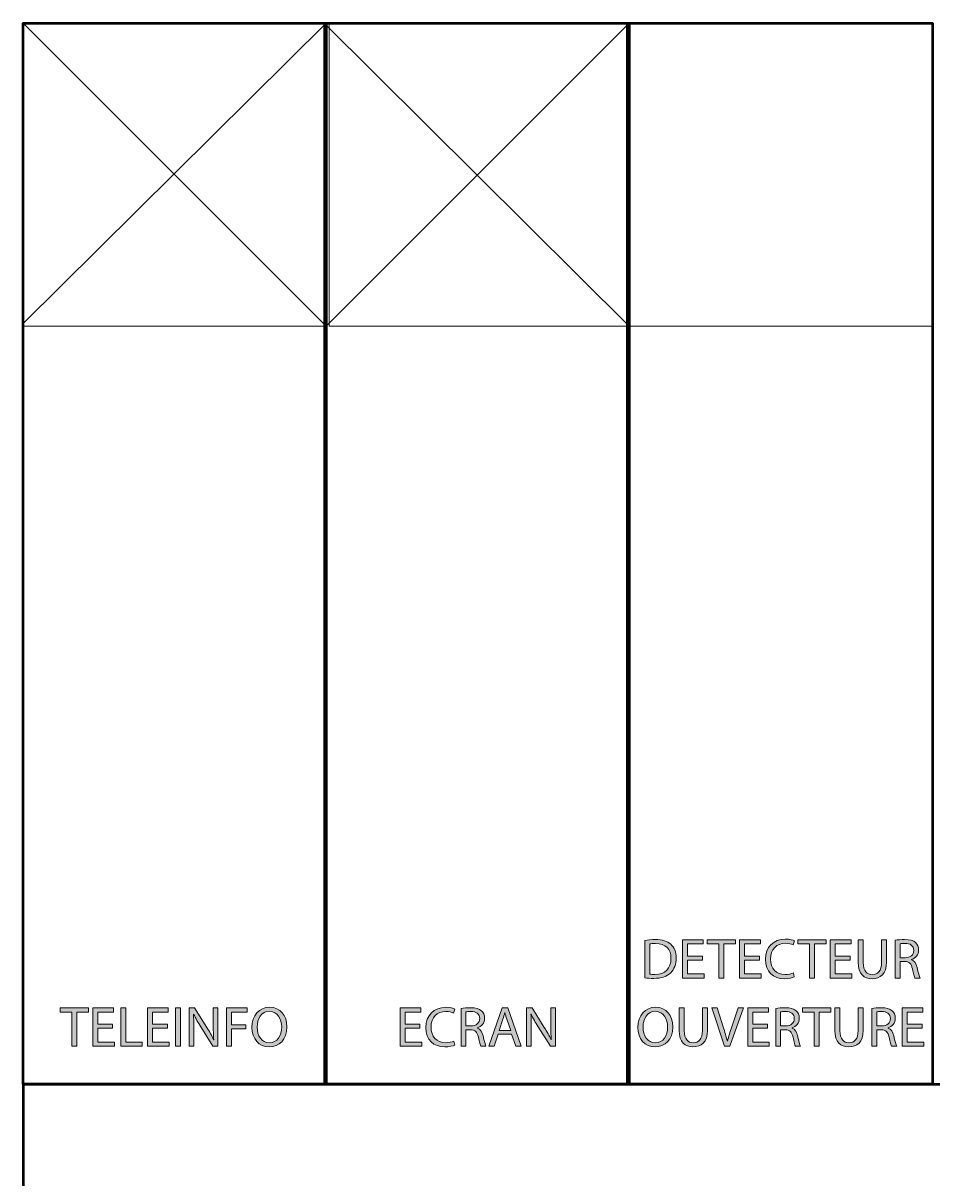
# Model space of a CAD drawing. Header units: inches. Extents: x 0 to 360, y -268 to 0.
# Drawn here: x 115 to 163, y -201 to -140 of the extents above; entities that cross this region are included whole.
import ezdxf

# ---------------------------------------------------------------- set-up
doc = ezdxf.new("R2010")
doc.units = ezdxf.units.IN
doc.header["$MEASUREMENT"] = 0
doc.linetypes.add('AI-Linetype-6', pattern=[8.427156, 4.213578, -4.213578])
doc.linetypes.add('AI-Linetype-7', pattern=[8.519513, 4.259756, -4.259756])
doc.layers.add('Layer 1', color=7, linetype='Continuous')

# ---------------------------------------------------------------- blocks, each defined once
blk = doc.blocks.new('block 19')
at = {"layer": 'Layer 1', "color": 250, "lineweight": 9}
blk.add_lwpolyline([(115, -142.118), (115, -140), (117.117, -140)], dxfattribs=at)
at = {"layer": 'Layer 1', "color": 250, "linetype": 'AI-Linetype-7', "lineweight": 9}
blk.add_lwpolyline([(121.377, -140), (340.754, -140)], dxfattribs=at)
at = {"layer": 'Layer 1', "color": 250, "linetype": 'AI-Linetype-6', "lineweight": 9}
blk.add_lwpolyline([(115, -251.67), (115, -144.225)], dxfattribs=at)
blk = doc.blocks.new('block 18')
at = {"layer": 'Layer 1'}
blk.add_blockref('block 19', (0, 0), dxfattribs=at)
blk = doc.blocks.new('block 21')
at = {"layer": 'Layer 1'}
h = blk.add_hatch(color=250, dxfattribs=at)
h.dxf.hatch_style = 2
edge = h.paths.add_edge_path()
edge.add_spline(control_points=[(147.814, -188.411), (147.973, -188.384), (148.162, -188.366), (148.369, -188.366), (148.744, -188.366), (149.01, -188.456), (149.187, -188.618), (149.37, -188.783), (149.475, -189.016), (149.475, -189.344), (149.475, -189.673), (149.37, -189.943), (149.184, -190.129), (148.992, -190.318), (148.681, -190.42), (148.288, -190.42), (148.099, -190.42), (147.946, -190.411), (147.814, -190.396), (147.814, -190.396), (147.814, -188.411), (147.814, -188.411)], knot_values=[0, 0, 0, 0, 1, 1, 1, 2, 2, 2, 3, 3, 3, 4, 4, 4, 5, 5, 5, 6, 6, 6, 7, 7, 7, 7], degree=3, periodic=1)
edge = h.paths.add_edge_path()
edge.add_spline(control_points=[(148.075, -190.198), (148.141, -190.207), (148.237, -190.21), (148.339, -190.21), (148.899, -190.21), (149.199, -189.898), (149.199, -189.353), (149.202, -188.876), (148.932, -188.573), (148.381, -188.573), (148.246, -188.573), (148.144, -188.585), (148.075, -188.6), (148.075, -188.6), (148.075, -190.198), (148.075, -190.198)], knot_values=[0, 0, 0, 0, 1, 1, 1, 2, 2, 2, 3, 3, 3, 4, 4, 4, 5, 5, 5, 5], degree=3, periodic=1)
h = blk.add_hatch(color=250, dxfattribs=at)
h.dxf.hatch_style = 2
h.paths.add_polyline_path([(150.854, -189.455), (150.072, -189.455), (150.072, -190.183), (150.947, -190.183), (150.947, -190.402), (149.808, -190.402), (149.808, -188.381), (150.902, -188.381), (150.902, -188.6), (150.072, -188.6), (150.072, -189.238), (150.854, -189.238)])
h = blk.add_hatch(color=250, dxfattribs=at)
h.dxf.hatch_style = 2
h.paths.add_polyline_path([(151.718, -188.603), (151.103, -188.603), (151.103, -188.381), (152.599, -188.381), (152.599, -188.603), (151.982, -188.603), (151.982, -190.402), (151.718, -190.402)])
h = blk.add_hatch(color=250, dxfattribs=at)
h.dxf.hatch_style = 2
h.paths.add_polyline_path([(153.868, -189.455), (153.085, -189.455), (153.085, -190.183), (153.961, -190.183), (153.961, -190.402), (152.822, -190.402), (152.822, -188.381), (153.916, -188.381), (153.916, -188.6), (153.085, -188.6), (153.085, -189.238), (153.868, -189.238)])
h = blk.add_hatch(color=250, dxfattribs=at)
h.dxf.hatch_style = 2
edge = h.paths.add_edge_path()
edge.add_spline(control_points=[(155.709, -190.339), (155.616, -190.387), (155.421, -190.435), (155.175, -190.435), (154.606, -190.435), (154.18, -190.075), (154.18, -189.409), (154.18, -188.774), (154.609, -188.348), (155.235, -188.348), (155.484, -188.348), (155.646, -188.402), (155.715, -188.438), (155.715, -188.438), (155.649, -188.651), (155.649, -188.651), (155.553, -188.603), (155.412, -188.567), (155.244, -188.567), (154.771, -188.567), (154.456, -188.87), (154.456, -189.4), (154.456, -189.898), (154.741, -190.213), (155.229, -190.213), (155.391, -190.213), (155.553, -190.18), (155.658, -190.129), (155.658, -190.129), (155.709, -190.339), (155.709, -190.339)], knot_values=[0, 0, 0, 0, 1, 1, 1, 2, 2, 2, 3, 3, 3, 4, 4, 4, 5, 5, 5, 6, 6, 6, 7, 7, 7, 8, 8, 8, 9, 9, 9, 10, 10, 10, 10], degree=3, periodic=1)
h = blk.add_hatch(color=250, dxfattribs=at)
h.dxf.hatch_style = 2
h.paths.add_polyline_path([(156.507, -188.603), (155.892, -188.603), (155.892, -188.381), (157.388, -188.381), (157.388, -188.603), (156.771, -188.603), (156.771, -190.402), (156.507, -190.402)])
h = blk.add_hatch(color=250, dxfattribs=at)
h.dxf.hatch_style = 2
h.paths.add_polyline_path([(158.657, -189.455), (157.874, -189.455), (157.874, -190.183), (158.75, -190.183), (158.75, -190.402), (157.61, -190.402), (157.61, -188.381), (158.705, -188.381), (158.705, -188.6), (157.874, -188.6), (157.874, -189.238), (158.657, -189.238)])
h = blk.add_hatch(color=250, dxfattribs=at)
h.dxf.hatch_style = 2
edge = h.paths.add_edge_path()
edge.add_spline(control_points=[(159.349, -188.381), (159.349, -188.381), (159.349, -189.58), (159.349, -189.58), (159.349, -190.03), (159.551, -190.222), (159.82, -190.222), (160.117, -190.222), (160.312, -190.024), (160.312, -189.58), (160.312, -189.58), (160.312, -188.381), (160.312, -188.381), (160.312, -188.381), (160.576, -188.381), (160.576, -188.381), (160.576, -188.381), (160.576, -189.562), (160.576, -189.562), (160.576, -190.183), (160.249, -190.435), (159.811, -190.435), (159.398, -190.435), (159.086, -190.201), (159.086, -189.571), (159.086, -189.571), (159.086, -188.381), (159.086, -188.381), (159.086, -188.381), (159.349, -188.381), (159.349, -188.381)], knot_values=[0, 0, 0, 0, 1, 1, 1, 2, 2, 2, 3, 3, 3, 4, 4, 4, 5, 5, 5, 6, 6, 6, 7, 7, 7, 8, 8, 8, 9, 9, 9, 10, 10, 10, 10], degree=3, periodic=1)
h = blk.add_hatch(color=250, dxfattribs=at)
h.dxf.hatch_style = 2
edge = h.paths.add_edge_path()
edge.add_spline(control_points=[(161.029, -188.408), (161.161, -188.384), (161.353, -188.366), (161.53, -188.366), (161.809, -188.366), (161.991, -188.42), (162.114, -188.531), (162.213, -188.621), (162.273, -188.759), (162.273, -188.918), (162.273, -189.182), (162.106, -189.358), (161.895, -189.43), (161.895, -189.43), (161.895, -189.439), (161.895, -189.439), (162.048, -189.493), (162.141, -189.637), (162.189, -189.847), (162.255, -190.129), (162.303, -190.324), (162.345, -190.402), (162.345, -190.402), (162.075, -190.402), (162.075, -190.402), (162.042, -190.342), (161.997, -190.171), (161.944, -189.919), (161.884, -189.64), (161.773, -189.535), (161.536, -189.526), (161.536, -189.526), (161.29, -189.526), (161.29, -189.526), (161.29, -189.526), (161.29, -190.402), (161.29, -190.402), (161.29, -190.402), (161.029, -190.402), (161.029, -190.402), (161.029, -190.402), (161.029, -188.408), (161.029, -188.408)], knot_values=[0, 0, 0, 0, 1, 1, 1, 2, 2, 2, 3, 3, 3, 4, 4, 4, 5, 5, 5, 6, 6, 6, 7, 7, 7, 8, 8, 8, 9, 9, 9, 10, 10, 10, 11, 11, 11, 12, 12, 12, 13, 13, 13, 14, 14, 14, 14], degree=3, periodic=1)
edge = h.paths.add_edge_path()
edge.add_spline(control_points=[(161.29, -189.328), (161.29, -189.328), (161.556, -189.328), (161.556, -189.328), (161.835, -189.328), (162.013, -189.176), (162.013, -188.945), (162.013, -188.684), (161.824, -188.57), (161.547, -188.57), (161.422, -188.57), (161.335, -188.579), (161.29, -188.591), (161.29, -188.591), (161.29, -189.328), (161.29, -189.328)], knot_values=[0, 0, 0, 0, 1, 1, 1, 2, 2, 2, 3, 3, 3, 4, 4, 4, 5, 5, 5, 5], degree=3, periodic=1)
h = blk.add_hatch(color=250, dxfattribs=at)
h.dxf.hatch_style = 2
edge = h.paths.add_edge_path()
edge.add_spline(control_points=[(149.298, -192.969), (149.298, -193.661), (148.875, -194.033), (148.36, -194.033), (147.823, -194.033), (147.451, -193.616), (147.451, -193.005), (147.451, -192.363), (147.847, -191.943), (148.386, -191.943), (148.941, -191.943), (149.298, -192.366), (149.298, -192.969)], knot_values=[0, 0, 0, 0, 1, 1, 1, 2, 2, 2, 3, 3, 3, 4, 4, 4, 4], degree=3, periodic=1)
edge = h.paths.add_edge_path()
edge.add_spline(control_points=[(147.727, -192.999), (147.727, -193.434), (147.961, -193.82), (148.375, -193.82), (148.788, -193.82), (149.022, -193.44), (149.022, -192.981), (149.022, -192.576), (148.812, -192.156), (148.378, -192.156), (147.943, -192.156), (147.727, -192.558), (147.727, -192.999)], knot_values=[0, 0, 0, 0, 1, 1, 1, 2, 2, 2, 3, 3, 3, 4, 4, 4, 4], degree=3, periodic=1)
h = blk.add_hatch(color=250, dxfattribs=at)
h.dxf.hatch_style = 2
edge = h.paths.add_edge_path()
edge.add_spline(control_points=[(149.898, -191.979), (149.898, -191.979), (149.898, -193.179), (149.898, -193.179), (149.898, -193.629), (150.099, -193.82), (150.369, -193.82), (150.665, -193.82), (150.86, -193.622), (150.86, -193.179), (150.86, -193.179), (150.86, -191.979), (150.86, -191.979), (150.86, -191.979), (151.124, -191.979), (151.124, -191.979), (151.124, -191.979), (151.124, -193.161), (151.124, -193.161), (151.124, -193.781), (150.797, -194.033), (150.36, -194.033), (149.946, -194.033), (149.634, -193.8), (149.634, -193.17), (149.634, -193.17), (149.634, -191.979), (149.634, -191.979), (149.634, -191.979), (149.898, -191.979), (149.898, -191.979)], knot_values=[0, 0, 0, 0, 1, 1, 1, 2, 2, 2, 3, 3, 3, 4, 4, 4, 5, 5, 5, 6, 6, 6, 7, 7, 7, 8, 8, 8, 9, 9, 9, 10, 10, 10, 10], degree=3, periodic=1)
h = blk.add_hatch(color=250, dxfattribs=at)
h.dxf.hatch_style = 2
edge = h.paths.add_edge_path()
edge.add_spline(control_points=[(152.021, -194), (152.021, -194), (151.358, -191.979), (151.358, -191.979), (151.358, -191.979), (151.643, -191.979), (151.643, -191.979), (151.643, -191.979), (151.958, -192.975), (151.958, -192.975), (152.042, -193.248), (152.117, -193.494), (152.174, -193.73), (152.174, -193.73), (152.18, -193.73), (152.18, -193.73), (152.237, -193.496), (152.318, -193.241), (152.411, -192.978), (152.411, -192.978), (152.752, -191.979), (152.752, -191.979), (152.752, -191.979), (153.031, -191.979), (153.031, -191.979), (153.031, -191.979), (152.309, -194), (152.309, -194), (152.309, -194), (152.021, -194), (152.021, -194)], knot_values=[0, 0, 0, 0, 1, 1, 1, 2, 2, 2, 3, 3, 3, 4, 4, 4, 5, 5, 5, 6, 6, 6, 7, 7, 7, 8, 8, 8, 9, 9, 9, 10, 10, 10, 10], degree=3, periodic=1)
h = blk.add_hatch(color=250, dxfattribs=at)
h.dxf.hatch_style = 2
h.paths.add_polyline_path([(154.294, -193.053), (153.511, -193.053), (153.511, -193.781), (154.387, -193.781), (154.387, -194), (153.247, -194), (153.247, -191.979), (154.342, -191.979), (154.342, -192.198), (153.511, -192.198), (153.511, -192.837), (154.294, -192.837)])
h = blk.add_hatch(color=250, dxfattribs=at)
h.dxf.hatch_style = 2
edge = h.paths.add_edge_path()
edge.add_spline(control_points=[(154.726, -192.006), (154.858, -191.983), (155.05, -191.964), (155.226, -191.964), (155.505, -191.964), (155.688, -192.018), (155.811, -192.129), (155.91, -192.219), (155.97, -192.357), (155.97, -192.516), (155.97, -192.78), (155.802, -192.957), (155.592, -193.029), (155.592, -193.029), (155.592, -193.038), (155.592, -193.038), (155.745, -193.092), (155.838, -193.236), (155.886, -193.445), (155.952, -193.727), (156, -193.922), (156.042, -194), (156.042, -194), (155.772, -194), (155.772, -194), (155.739, -193.94), (155.694, -193.769), (155.64, -193.518), (155.581, -193.239), (155.47, -193.134), (155.233, -193.125), (155.233, -193.125), (154.987, -193.125), (154.987, -193.125), (154.987, -193.125), (154.987, -194), (154.987, -194), (154.987, -194), (154.726, -194), (154.726, -194), (154.726, -194), (154.726, -192.006), (154.726, -192.006)], knot_values=[0, 0, 0, 0, 1, 1, 1, 2, 2, 2, 3, 3, 3, 4, 4, 4, 5, 5, 5, 6, 6, 6, 7, 7, 7, 8, 8, 8, 9, 9, 9, 10, 10, 10, 11, 11, 11, 12, 12, 12, 13, 13, 13, 14, 14, 14, 14], degree=3, periodic=1)
edge = h.paths.add_edge_path()
edge.add_spline(control_points=[(154.987, -192.927), (154.987, -192.927), (155.253, -192.927), (155.253, -192.927), (155.532, -192.927), (155.709, -192.774), (155.709, -192.543), (155.709, -192.282), (155.521, -192.168), (155.244, -192.168), (155.119, -192.168), (155.031, -192.177), (154.987, -192.189), (154.987, -192.189), (154.987, -192.927), (154.987, -192.927)], knot_values=[0, 0, 0, 0, 1, 1, 1, 2, 2, 2, 3, 3, 3, 4, 4, 4, 5, 5, 5, 5], degree=3, periodic=1)
h = blk.add_hatch(color=250, dxfattribs=at)
h.dxf.hatch_style = 2
h.paths.add_polyline_path([(156.75, -192.201), (156.135, -192.201), (156.135, -191.979), (157.631, -191.979), (157.631, -192.201), (157.014, -192.201), (157.014, -194), (156.75, -194)])
h = blk.add_hatch(color=250, dxfattribs=at)
h.dxf.hatch_style = 2
edge = h.paths.add_edge_path()
edge.add_spline(control_points=[(158.117, -191.979), (158.117, -191.979), (158.117, -193.179), (158.117, -193.179), (158.117, -193.629), (158.318, -193.82), (158.588, -193.82), (158.884, -193.82), (159.079, -193.622), (159.079, -193.179), (159.079, -193.179), (159.079, -191.979), (159.079, -191.979), (159.079, -191.979), (159.343, -191.979), (159.343, -191.979), (159.343, -191.979), (159.343, -193.161), (159.343, -193.161), (159.343, -193.781), (159.017, -194.033), (158.579, -194.033), (158.165, -194.033), (157.853, -193.8), (157.853, -193.17), (157.853, -193.17), (157.853, -191.979), (157.853, -191.979), (157.853, -191.979), (158.117, -191.979), (158.117, -191.979)], knot_values=[0, 0, 0, 0, 1, 1, 1, 2, 2, 2, 3, 3, 3, 4, 4, 4, 5, 5, 5, 6, 6, 6, 7, 7, 7, 8, 8, 8, 9, 9, 9, 10, 10, 10, 10], degree=3, periodic=1)
h = blk.add_hatch(color=250, dxfattribs=at)
h.dxf.hatch_style = 2
edge = h.paths.add_edge_path()
edge.add_spline(control_points=[(159.796, -192.006), (159.928, -191.983), (160.12, -191.964), (160.297, -191.964), (160.576, -191.964), (160.758, -192.018), (160.882, -192.129), (160.98, -192.219), (161.04, -192.357), (161.04, -192.516), (161.04, -192.78), (160.873, -192.957), (160.663, -193.029), (160.663, -193.029), (160.663, -193.038), (160.663, -193.038), (160.816, -193.092), (160.909, -193.236), (160.957, -193.445), (161.022, -193.727), (161.071, -193.922), (161.113, -194), (161.113, -194), (160.843, -194), (160.843, -194), (160.809, -193.94), (160.765, -193.769), (160.711, -193.518), (160.651, -193.239), (160.54, -193.134), (160.303, -193.125), (160.303, -193.125), (160.057, -193.125), (160.057, -193.125), (160.057, -193.125), (160.057, -194), (160.057, -194), (160.057, -194), (159.796, -194), (159.796, -194), (159.796, -194), (159.796, -192.006), (159.796, -192.006)], knot_values=[0, 0, 0, 0, 1, 1, 1, 2, 2, 2, 3, 3, 3, 4, 4, 4, 5, 5, 5, 6, 6, 6, 7, 7, 7, 8, 8, 8, 9, 9, 9, 10, 10, 10, 11, 11, 11, 12, 12, 12, 13, 13, 13, 14, 14, 14, 14], degree=3, periodic=1)
edge = h.paths.add_edge_path()
edge.add_spline(control_points=[(160.057, -192.927), (160.057, -192.927), (160.324, -192.927), (160.324, -192.927), (160.603, -192.927), (160.78, -192.774), (160.78, -192.543), (160.78, -192.282), (160.591, -192.168), (160.315, -192.168), (160.189, -192.168), (160.102, -192.177), (160.057, -192.189), (160.057, -192.189), (160.057, -192.927), (160.057, -192.927)], knot_values=[0, 0, 0, 0, 1, 1, 1, 2, 2, 2, 3, 3, 3, 4, 4, 4, 5, 5, 5, 5], degree=3, periodic=1)
h = blk.add_hatch(color=250, dxfattribs=at)
h.dxf.hatch_style = 2
h.paths.add_polyline_path([(162.453, -193.053), (161.67, -193.053), (161.67, -193.781), (162.546, -193.781), (162.546, -194), (161.406, -194), (161.406, -191.979), (162.501, -191.979), (162.501, -192.198), (161.67, -192.198), (161.67, -192.837), (162.453, -192.837)])
at = {"layer": 'Layer 1', "lineweight": 0}
for points in [[(150.854, -189.455), (150.072, -189.455), (150.072, -190.183), (150.947, -190.183), (150.947, -190.402), (149.808, -190.402), (149.808, -188.381), (150.902, -188.381), (150.902, -188.6), (150.072, -188.6), (150.072, -189.238), (150.854, -189.238), (150.854, -189.455)], [(151.718, -188.603), (151.103, -188.603), (151.103, -188.381), (152.599, -188.381), (152.599, -188.603), (151.982, -188.603), (151.982, -190.402), (151.718, -190.402), (151.718, -188.603)], [(153.868, -189.455), (153.085, -189.455), (153.085, -190.183), (153.961, -190.183), (153.961, -190.402), (152.822, -190.402), (152.822, -188.381), (153.916, -188.381), (153.916, -188.6), (153.085, -188.6), (153.085, -189.238), (153.868, -189.238), (153.868, -189.455)], [(156.507, -188.603), (155.892, -188.603), (155.892, -188.381), (157.388, -188.381), (157.388, -188.603), (156.771, -188.603), (156.771, -190.402), (156.507, -190.402), (156.507, -188.603)], [(158.657, -189.455), (157.874, -189.455), (157.874, -190.183), (158.75, -190.183), (158.75, -190.402), (157.61, -190.402), (157.61, -188.381), (158.705, -188.381), (158.705, -188.6), (157.874, -188.6), (157.874, -189.238), (158.657, -189.238), (158.657, -189.455)], [(154.294, -193.053), (153.511, -193.053), (153.511, -193.781), (154.387, -193.781), (154.387, -194), (153.247, -194), (153.247, -191.979), (154.342, -191.979), (154.342, -192.198), (153.511, -192.198), (153.511, -192.837), (154.294, -192.837), (154.294, -193.053)], [(156.75, -192.201), (156.135, -192.201), (156.135, -191.979), (157.631, -191.979), (157.631, -192.201), (157.014, -192.201), (157.014, -194), (156.75, -194), (156.75, -192.201)], [(162.453, -193.053), (161.67, -193.053), (161.67, -193.781), (162.546, -193.781), (162.546, -194), (161.406, -194), (161.406, -191.979), (162.501, -191.979), (162.501, -192.198), (161.67, -192.198), (161.67, -192.837), (162.453, -192.837), (162.453, -193.053)]]:
    blk.add_lwpolyline(points, dxfattribs=at)
for points, knots in [([(147.814, -188.411), (147.973, -188.384), (148.162, -188.366), (148.369, -188.366), (148.744, -188.366), (149.01, -188.456), (149.187, -188.618), (149.37, -188.783), (149.475, -189.016), (149.475, -189.344), (149.475, -189.673), (149.37, -189.943), (149.184, -190.129), (148.992, -190.318), (148.681, -190.42), (148.288, -190.42), (148.099, -190.42), (147.946, -190.411), (147.814, -190.396), (147.814, -190.396), (147.814, -188.411), (147.814, -188.411)], [0, 0, 0, 0, 1, 1, 1, 2, 2, 2, 3, 3, 3, 4, 4, 4, 5, 5, 5, 6, 6, 6, 7, 7, 7, 7]), ([(155.709, -190.339), (155.616, -190.387), (155.421, -190.435), (155.175, -190.435), (154.606, -190.435), (154.18, -190.075), (154.18, -189.409), (154.18, -188.774), (154.609, -188.348), (155.235, -188.348), (155.484, -188.348), (155.646, -188.402), (155.715, -188.438), (155.715, -188.438), (155.649, -188.651), (155.649, -188.651), (155.553, -188.603), (155.412, -188.567), (155.244, -188.567), (154.771, -188.567), (154.456, -188.87), (154.456, -189.4), (154.456, -189.898), (154.741, -190.213), (155.229, -190.213), (155.391, -190.213), (155.553, -190.18), (155.658, -190.129), (155.658, -190.129), (155.709, -190.339), (155.709, -190.339)], [0, 0, 0, 0, 1, 1, 1, 2, 2, 2, 3, 3, 3, 4, 4, 4, 5, 5, 5, 6, 6, 6, 7, 7, 7, 8, 8, 8, 9, 9, 9, 10, 10, 10, 10]), ([(159.349, -188.381), (159.349, -188.381), (159.349, -189.58), (159.349, -189.58), (159.349, -190.03), (159.551, -190.222), (159.82, -190.222), (160.117, -190.222), (160.312, -190.024), (160.312, -189.58), (160.312, -189.58), (160.312, -188.381), (160.312, -188.381), (160.312, -188.381), (160.576, -188.381), (160.576, -188.381), (160.576, -188.381), (160.576, -189.562), (160.576, -189.562), (160.576, -190.183), (160.249, -190.435), (159.811, -190.435), (159.398, -190.435), (159.086, -190.201), (159.086, -189.571), (159.086, -189.571), (159.086, -188.381), (159.086, -188.381), (159.086, -188.381), (159.349, -188.381), (159.349, -188.381)], [0, 0, 0, 0, 1, 1, 1, 2, 2, 2, 3, 3, 3, 4, 4, 4, 5, 5, 5, 6, 6, 6, 7, 7, 7, 8, 8, 8, 9, 9, 9, 10, 10, 10, 10]), ([(161.029, -188.408), (161.161, -188.384), (161.353, -188.366), (161.53, -188.366), (161.809, -188.366), (161.991, -188.42), (162.114, -188.531), (162.213, -188.621), (162.273, -188.759), (162.273, -188.918), (162.273, -189.182), (162.106, -189.358), (161.895, -189.43), (161.895, -189.43), (161.895, -189.439), (161.895, -189.439), (162.048, -189.493), (162.141, -189.637), (162.189, -189.847), (162.255, -190.129), (162.303, -190.324), (162.345, -190.402), (162.345, -190.402), (162.075, -190.402), (162.075, -190.402), (162.042, -190.342), (161.997, -190.171), (161.944, -189.919), (161.884, -189.64), (161.773, -189.535), (161.536, -189.526), (161.536, -189.526), (161.29, -189.526), (161.29, -189.526), (161.29, -189.526), (161.29, -190.402), (161.29, -190.402), (161.29, -190.402), (161.029, -190.402), (161.029, -190.402), (161.029, -190.402), (161.029, -188.408), (161.029, -188.408)], [0, 0, 0, 0, 1, 1, 1, 2, 2, 2, 3, 3, 3, 4, 4, 4, 5, 5, 5, 6, 6, 6, 7, 7, 7, 8, 8, 8, 9, 9, 9, 10, 10, 10, 11, 11, 11, 12, 12, 12, 13, 13, 13, 14, 14, 14, 14]), ([(148.075, -190.198), (148.141, -190.207), (148.237, -190.21), (148.339, -190.21), (148.899, -190.21), (149.199, -189.898), (149.199, -189.353), (149.202, -188.876), (148.932, -188.573), (148.381, -188.573), (148.246, -188.573), (148.144, -188.585), (148.075, -188.6), (148.075, -188.6), (148.075, -190.198), (148.075, -190.198)], [0, 0, 0, 0, 1, 1, 1, 2, 2, 2, 3, 3, 3, 4, 4, 4, 5, 5, 5, 5]), ([(161.29, -189.328), (161.29, -189.328), (161.556, -189.328), (161.556, -189.328), (161.835, -189.328), (162.013, -189.176), (162.013, -188.945), (162.013, -188.684), (161.824, -188.57), (161.547, -188.57), (161.422, -188.57), (161.335, -188.579), (161.29, -188.591), (161.29, -188.591), (161.29, -189.328), (161.29, -189.328)], [0, 0, 0, 0, 1, 1, 1, 2, 2, 2, 3, 3, 3, 4, 4, 4, 5, 5, 5, 5]), ([(149.298, -192.969), (149.298, -193.661), (148.875, -194.033), (148.36, -194.033), (147.823, -194.033), (147.451, -193.616), (147.451, -193.005), (147.451, -192.363), (147.847, -191.943), (148.386, -191.943), (148.941, -191.943), (149.298, -192.366), (149.298, -192.969)], [0, 0, 0, 0, 1, 1, 1, 2, 2, 2, 3, 3, 3, 4, 4, 4, 4]), ([(149.898, -191.979), (149.898, -191.979), (149.898, -193.179), (149.898, -193.179), (149.898, -193.629), (150.099, -193.82), (150.369, -193.82), (150.665, -193.82), (150.86, -193.622), (150.86, -193.179), (150.86, -193.179), (150.86, -191.979), (150.86, -191.979), (150.86, -191.979), (151.124, -191.979), (151.124, -191.979), (151.124, -191.979), (151.124, -193.161), (151.124, -193.161), (151.124, -193.781), (150.797, -194.033), (150.36, -194.033), (149.946, -194.033), (149.634, -193.8), (149.634, -193.17), (149.634, -193.17), (149.634, -191.979), (149.634, -191.979), (149.634, -191.979), (149.898, -191.979), (149.898, -191.979)], [0, 0, 0, 0, 1, 1, 1, 2, 2, 2, 3, 3, 3, 4, 4, 4, 5, 5, 5, 6, 6, 6, 7, 7, 7, 8, 8, 8, 9, 9, 9, 10, 10, 10, 10]), ([(152.021, -194), (152.021, -194), (151.358, -191.979), (151.358, -191.979), (151.358, -191.979), (151.643, -191.979), (151.643, -191.979), (151.643, -191.979), (151.958, -192.975), (151.958, -192.975), (152.042, -193.248), (152.117, -193.494), (152.174, -193.73), (152.174, -193.73), (152.18, -193.73), (152.18, -193.73), (152.237, -193.496), (152.318, -193.241), (152.411, -192.978), (152.411, -192.978), (152.752, -191.979), (152.752, -191.979), (152.752, -191.979), (153.031, -191.979), (153.031, -191.979), (153.031, -191.979), (152.309, -194), (152.309, -194), (152.309, -194), (152.021, -194), (152.021, -194)], [0, 0, 0, 0, 1, 1, 1, 2, 2, 2, 3, 3, 3, 4, 4, 4, 5, 5, 5, 6, 6, 6, 7, 7, 7, 8, 8, 8, 9, 9, 9, 10, 10, 10, 10]), ([(154.726, -192.006), (154.858, -191.983), (155.05, -191.964), (155.226, -191.964), (155.505, -191.964), (155.688, -192.018), (155.811, -192.129), (155.91, -192.219), (155.97, -192.357), (155.97, -192.516), (155.97, -192.78), (155.802, -192.957), (155.592, -193.029), (155.592, -193.029), (155.592, -193.038), (155.592, -193.038), (155.745, -193.092), (155.838, -193.236), (155.886, -193.445), (155.952, -193.727), (156, -193.922), (156.042, -194), (156.042, -194), (155.772, -194), (155.772, -194), (155.739, -193.94), (155.694, -193.769), (155.64, -193.518), (155.581, -193.239), (155.47, -193.134), (155.233, -193.125), (155.233, -193.125), (154.987, -193.125), (154.987, -193.125), (154.987, -193.125), (154.987, -194), (154.987, -194), (154.987, -194), (154.726, -194), (154.726, -194), (154.726, -194), (154.726, -192.006), (154.726, -192.006)], [0, 0, 0, 0, 1, 1, 1, 2, 2, 2, 3, 3, 3, 4, 4, 4, 5, 5, 5, 6, 6, 6, 7, 7, 7, 8, 8, 8, 9, 9, 9, 10, 10, 10, 11, 11, 11, 12, 12, 12, 13, 13, 13, 14, 14, 14, 14]), ([(158.117, -191.979), (158.117, -191.979), (158.117, -193.179), (158.117, -193.179), (158.117, -193.629), (158.318, -193.82), (158.588, -193.82), (158.884, -193.82), (159.079, -193.622), (159.079, -193.179), (159.079, -193.179), (159.079, -191.979), (159.079, -191.979), (159.079, -191.979), (159.343, -191.979), (159.343, -191.979), (159.343, -191.979), (159.343, -193.161), (159.343, -193.161), (159.343, -193.781), (159.017, -194.033), (158.579, -194.033), (158.165, -194.033), (157.853, -193.8), (157.853, -193.17), (157.853, -193.17), (157.853, -191.979), (157.853, -191.979), (157.853, -191.979), (158.117, -191.979), (158.117, -191.979)], [0, 0, 0, 0, 1, 1, 1, 2, 2, 2, 3, 3, 3, 4, 4, 4, 5, 5, 5, 6, 6, 6, 7, 7, 7, 8, 8, 8, 9, 9, 9, 10, 10, 10, 10]), ([(159.796, -192.006), (159.928, -191.983), (160.12, -191.964), (160.297, -191.964), (160.576, -191.964), (160.758, -192.018), (160.882, -192.129), (160.98, -192.219), (161.04, -192.357), (161.04, -192.516), (161.04, -192.78), (160.873, -192.957), (160.663, -193.029), (160.663, -193.029), (160.663, -193.038), (160.663, -193.038), (160.816, -193.092), (160.909, -193.236), (160.957, -193.445), (161.022, -193.727), (161.071, -193.922), (161.113, -194), (161.113, -194), (160.843, -194), (160.843, -194), (160.809, -193.94), (160.765, -193.769), (160.711, -193.518), (160.651, -193.239), (160.54, -193.134), (160.303, -193.125), (160.303, -193.125), (160.057, -193.125), (160.057, -193.125), (160.057, -193.125), (160.057, -194), (160.057, -194), (160.057, -194), (159.796, -194), (159.796, -194), (159.796, -194), (159.796, -192.006), (159.796, -192.006)], [0, 0, 0, 0, 1, 1, 1, 2, 2, 2, 3, 3, 3, 4, 4, 4, 5, 5, 5, 6, 6, 6, 7, 7, 7, 8, 8, 8, 9, 9, 9, 10, 10, 10, 11, 11, 11, 12, 12, 12, 13, 13, 13, 14, 14, 14, 14]), ([(147.727, -192.999), (147.727, -193.434), (147.961, -193.82), (148.375, -193.82), (148.788, -193.82), (149.022, -193.44), (149.022, -192.981), (149.022, -192.576), (148.812, -192.156), (148.378, -192.156), (147.943, -192.156), (147.727, -192.558), (147.727, -192.999)], [0, 0, 0, 0, 1, 1, 1, 2, 2, 2, 3, 3, 3, 4, 4, 4, 4]), ([(154.987, -192.927), (154.987, -192.927), (155.253, -192.927), (155.253, -192.927), (155.532, -192.927), (155.709, -192.774), (155.709, -192.543), (155.709, -192.282), (155.521, -192.168), (155.244, -192.168), (155.119, -192.168), (155.031, -192.177), (154.987, -192.189), (154.987, -192.189), (154.987, -192.927), (154.987, -192.927)], [0, 0, 0, 0, 1, 1, 1, 2, 2, 2, 3, 3, 3, 4, 4, 4, 5, 5, 5, 5]), ([(160.057, -192.927), (160.057, -192.927), (160.324, -192.927), (160.324, -192.927), (160.603, -192.927), (160.78, -192.774), (160.78, -192.543), (160.78, -192.282), (160.591, -192.168), (160.315, -192.168), (160.189, -192.168), (160.102, -192.177), (160.057, -192.189), (160.057, -192.189), (160.057, -192.927), (160.057, -192.927)], [0, 0, 0, 0, 1, 1, 1, 2, 2, 2, 3, 3, 3, 4, 4, 4, 5, 5, 5, 5])]:
    blk.add_open_spline(points, degree=3, knots=knots, dxfattribs=at)
blk = doc.blocks.new('block 22')
at = {"layer": 'Layer 1'}
h = blk.add_hatch(color=250, dxfattribs=at)
h.dxf.hatch_style = 2
h.paths.add_polyline_path([(117.576, -192.201), (116.961, -192.201), (116.961, -191.979), (118.457, -191.979), (118.457, -192.201), (117.839, -192.201), (117.839, -194), (117.576, -194)])
h = blk.add_hatch(color=250, dxfattribs=at)
h.dxf.hatch_style = 2
h.paths.add_polyline_path([(119.726, -193.053), (118.943, -193.053), (118.943, -193.781), (119.819, -193.781), (119.819, -194), (118.679, -194), (118.679, -191.979), (119.774, -191.979), (119.774, -192.198), (118.943, -192.198), (118.943, -192.837), (119.726, -192.837)])
h = blk.add_hatch(color=250, dxfattribs=at)
h.dxf.hatch_style = 2
h.paths.add_polyline_path([(120.154, -191.979), (120.418, -191.979), (120.418, -193.781), (121.282, -193.781), (121.282, -194), (120.154, -194)])
h = blk.add_hatch(color=250, dxfattribs=at)
h.dxf.hatch_style = 2
h.paths.add_polyline_path([(122.616, -193.053), (121.834, -193.053), (121.834, -193.781), (122.709, -193.781), (122.709, -194), (121.57, -194), (121.57, -191.979), (122.664, -191.979), (122.664, -192.198), (121.834, -192.198), (121.834, -192.837), (122.616, -192.837)])
h = blk.add_hatch(color=250, dxfattribs=at)
h.dxf.hatch_style = 2
h.paths.add_polyline_path([(123.309, -191.979), (123.309, -194), (123.045, -194), (123.045, -191.979)])
h = blk.add_hatch(color=250, dxfattribs=at)
h.dxf.hatch_style = 2
edge = h.paths.add_edge_path()
edge.add_spline(control_points=[(123.765, -194), (123.765, -194), (123.765, -191.979), (123.765, -191.979), (123.765, -191.979), (124.053, -191.979), (124.053, -191.979), (124.053, -191.979), (124.697, -193.002), (124.697, -193.002), (124.844, -193.239), (124.964, -193.452), (125.057, -193.658), (125.057, -193.658), (125.066, -193.656), (125.066, -193.656), (125.042, -193.385), (125.036, -193.139), (125.036, -192.825), (125.036, -192.825), (125.036, -191.979), (125.036, -191.979), (125.036, -191.979), (125.282, -191.979), (125.282, -191.979), (125.282, -191.979), (125.282, -194), (125.282, -194), (125.282, -194), (125.018, -194), (125.018, -194), (125.018, -194), (124.376, -192.975), (124.376, -192.975), (124.235, -192.75), (124.1, -192.519), (124.002, -192.3), (124.002, -192.3), (123.993, -192.303), (123.993, -192.303), (124.008, -192.558), (124.011, -192.801), (124.011, -193.137), (124.011, -193.137), (124.011, -194), (124.011, -194), (124.011, -194), (123.765, -194), (123.765, -194)], knot_values=[0, 0, 0, 0, 1, 1, 1, 2, 2, 2, 3, 3, 3, 4, 4, 4, 5, 5, 5, 6, 6, 6, 7, 7, 7, 8, 8, 8, 9, 9, 9, 10, 10, 10, 11, 11, 11, 12, 12, 12, 13, 13, 13, 14, 14, 14, 15, 15, 15, 16, 16, 16, 16], degree=3, periodic=1)
h = blk.add_hatch(color=250, dxfattribs=at)
h.dxf.hatch_style = 2
h.paths.add_polyline_path([(125.735, -191.979), (126.823, -191.979), (126.823, -192.198), (125.999, -192.198), (125.999, -192.87), (126.76, -192.87), (126.76, -193.086), (125.999, -193.086), (125.999, -194), (125.735, -194)])
h = blk.add_hatch(color=250, dxfattribs=at)
h.dxf.hatch_style = 2
edge = h.paths.add_edge_path()
edge.add_spline(control_points=[(128.925, -192.969), (128.925, -193.661), (128.502, -194.033), (127.987, -194.033), (127.45, -194.033), (127.078, -193.616), (127.078, -193.005), (127.078, -192.363), (127.474, -191.943), (128.014, -191.943), (128.568, -191.943), (128.925, -192.366), (128.925, -192.969)], knot_values=[0, 0, 0, 0, 1, 1, 1, 2, 2, 2, 3, 3, 3, 4, 4, 4, 4], degree=3, periodic=1)
edge = h.paths.add_edge_path()
edge.add_spline(control_points=[(127.354, -192.999), (127.354, -193.434), (127.588, -193.82), (128.002, -193.82), (128.415, -193.82), (128.649, -193.44), (128.649, -192.981), (128.649, -192.576), (128.439, -192.156), (128.005, -192.156), (127.57, -192.156), (127.354, -192.558), (127.354, -192.999)], knot_values=[0, 0, 0, 0, 1, 1, 1, 2, 2, 2, 3, 3, 3, 4, 4, 4, 4], degree=3, periodic=1)
at = {"layer": 'Layer 1', "lineweight": 0}
for points in [[(117.576, -192.201), (116.961, -192.201), (116.961, -191.979), (118.457, -191.979), (118.457, -192.201), (117.839, -192.201), (117.839, -194), (117.576, -194), (117.576, -192.201)], [(119.726, -193.053), (118.943, -193.053), (118.943, -193.781), (119.819, -193.781), (119.819, -194), (118.679, -194), (118.679, -191.979), (119.774, -191.979), (119.774, -192.198), (118.943, -192.198), (118.943, -192.837), (119.726, -192.837), (119.726, -193.053)], [(120.154, -191.979), (120.418, -191.979), (120.418, -193.781), (121.282, -193.781), (121.282, -194), (120.154, -194), (120.154, -191.979)], [(122.616, -193.053), (121.834, -193.053), (121.834, -193.781), (122.709, -193.781), (122.709, -194), (121.57, -194), (121.57, -191.979), (122.664, -191.979), (122.664, -192.198), (121.834, -192.198), (121.834, -192.837), (122.616, -192.837), (122.616, -193.053)], [(123.309, -191.979), (123.309, -194), (123.045, -194), (123.045, -191.979), (123.309, -191.979)], [(125.735, -191.979), (126.823, -191.979), (126.823, -192.198), (125.999, -192.198), (125.999, -192.87), (126.76, -192.87), (126.76, -193.086), (125.999, -193.086), (125.999, -194), (125.735, -194), (125.735, -191.979)]]:
    blk.add_lwpolyline(points, dxfattribs=at)
for points, knots in [([(123.765, -194), (123.765, -194), (123.765, -191.979), (123.765, -191.979), (123.765, -191.979), (124.053, -191.979), (124.053, -191.979), (124.053, -191.979), (124.697, -193.002), (124.697, -193.002), (124.844, -193.239), (124.964, -193.452), (125.057, -193.658), (125.057, -193.658), (125.066, -193.656), (125.066, -193.656), (125.042, -193.385), (125.036, -193.139), (125.036, -192.825), (125.036, -192.825), (125.036, -191.979), (125.036, -191.979), (125.036, -191.979), (125.282, -191.979), (125.282, -191.979), (125.282, -191.979), (125.282, -194), (125.282, -194), (125.282, -194), (125.018, -194), (125.018, -194), (125.018, -194), (124.376, -192.975), (124.376, -192.975), (124.235, -192.75), (124.1, -192.519), (124.002, -192.3), (124.002, -192.3), (123.993, -192.303), (123.993, -192.303), (124.008, -192.558), (124.011, -192.801), (124.011, -193.137), (124.011, -193.137), (124.011, -194), (124.011, -194), (124.011, -194), (123.765, -194), (123.765, -194)], [0, 0, 0, 0, 1, 1, 1, 2, 2, 2, 3, 3, 3, 4, 4, 4, 5, 5, 5, 6, 6, 6, 7, 7, 7, 8, 8, 8, 9, 9, 9, 10, 10, 10, 11, 11, 11, 12, 12, 12, 13, 13, 13, 14, 14, 14, 15, 15, 15, 16, 16, 16, 16]), ([(128.925, -192.969), (128.925, -193.661), (128.502, -194.033), (127.987, -194.033), (127.45, -194.033), (127.078, -193.616), (127.078, -193.005), (127.078, -192.363), (127.474, -191.943), (128.014, -191.943), (128.568, -191.943), (128.925, -192.366), (128.925, -192.969)], [0, 0, 0, 0, 1, 1, 1, 2, 2, 2, 3, 3, 3, 4, 4, 4, 4]), ([(127.354, -192.999), (127.354, -193.434), (127.588, -193.82), (128.002, -193.82), (128.415, -193.82), (128.649, -193.44), (128.649, -192.981), (128.649, -192.576), (128.439, -192.156), (128.005, -192.156), (127.57, -192.156), (127.354, -192.558), (127.354, -192.999)], [0, 0, 0, 0, 1, 1, 1, 2, 2, 2, 3, 3, 3, 4, 4, 4, 4])]:
    blk.add_open_spline(points, degree=3, knots=knots, dxfattribs=at)
blk = doc.blocks.new('block 34')
at = {"layer": 'Layer 1'}
h = blk.add_hatch(color=250, dxfattribs=at)
h.dxf.hatch_style = 2
h.paths.add_polyline_path([(135.946, -193.053), (135.163, -193.053), (135.163, -193.781), (136.039, -193.781), (136.039, -194), (134.899, -194), (134.899, -191.979), (135.994, -191.979), (135.994, -192.198), (135.163, -192.198), (135.163, -192.837), (135.946, -192.837)])
h = blk.add_hatch(color=250, dxfattribs=at)
h.dxf.hatch_style = 2
edge = h.paths.add_edge_path()
edge.add_spline(control_points=[(137.787, -193.937), (137.694, -193.985), (137.499, -194.033), (137.253, -194.033), (136.683, -194.033), (136.258, -193.673), (136.258, -193.008), (136.258, -192.372), (136.687, -191.946), (137.313, -191.946), (137.562, -191.946), (137.724, -192.001), (137.793, -192.036), (137.793, -192.036), (137.727, -192.249), (137.727, -192.249), (137.631, -192.201), (137.49, -192.165), (137.322, -192.165), (136.848, -192.165), (136.534, -192.468), (136.534, -192.999), (136.534, -193.496), (136.819, -193.811), (137.307, -193.811), (137.469, -193.811), (137.631, -193.778), (137.736, -193.727), (137.736, -193.727), (137.787, -193.937), (137.787, -193.937)], knot_values=[0, 0, 0, 0, 1, 1, 1, 2, 2, 2, 3, 3, 3, 4, 4, 4, 5, 5, 5, 6, 6, 6, 7, 7, 7, 8, 8, 8, 9, 9, 9, 10, 10, 10, 10], degree=3, periodic=1)
h = blk.add_hatch(color=250, dxfattribs=at)
h.dxf.hatch_style = 2
edge = h.paths.add_edge_path()
edge.add_spline(control_points=[(138.117, -192.006), (138.249, -191.983), (138.441, -191.964), (138.618, -191.964), (138.896, -191.964), (139.079, -192.018), (139.202, -192.129), (139.301, -192.219), (139.361, -192.357), (139.361, -192.516), (139.361, -192.78), (139.193, -192.957), (138.983, -193.029), (138.983, -193.029), (138.983, -193.038), (138.983, -193.038), (139.136, -193.092), (139.229, -193.236), (139.277, -193.445), (139.343, -193.727), (139.391, -193.922), (139.433, -194), (139.433, -194), (139.163, -194), (139.163, -194), (139.13, -193.94), (139.085, -193.769), (139.031, -193.518), (138.971, -193.239), (138.86, -193.134), (138.624, -193.125), (138.624, -193.125), (138.378, -193.125), (138.378, -193.125), (138.378, -193.125), (138.378, -194), (138.378, -194), (138.378, -194), (138.117, -194), (138.117, -194), (138.117, -194), (138.117, -192.006), (138.117, -192.006)], knot_values=[0, 0, 0, 0, 1, 1, 1, 2, 2, 2, 3, 3, 3, 4, 4, 4, 5, 5, 5, 6, 6, 6, 7, 7, 7, 8, 8, 8, 9, 9, 9, 10, 10, 10, 11, 11, 11, 12, 12, 12, 13, 13, 13, 14, 14, 14, 14], degree=3, periodic=1)
edge = h.paths.add_edge_path()
edge.add_spline(control_points=[(138.378, -192.927), (138.378, -192.927), (138.644, -192.927), (138.644, -192.927), (138.923, -192.927), (139.1, -192.774), (139.1, -192.543), (139.1, -192.282), (138.911, -192.168), (138.635, -192.168), (138.51, -192.168), (138.423, -192.177), (138.378, -192.189), (138.378, -192.189), (138.378, -192.927), (138.378, -192.927)], knot_values=[0, 0, 0, 0, 1, 1, 1, 2, 2, 2, 3, 3, 3, 4, 4, 4, 5, 5, 5, 5], degree=3, periodic=1)
h = blk.add_hatch(color=250, dxfattribs=at)
h.dxf.hatch_style = 2
h.paths.add_polyline_path([(140.072, -193.365), (139.862, -194), (139.592, -194), (140.282, -191.979), (140.593, -191.979), (141.283, -194), (141.004, -194), (140.788, -193.365)])
edge = h.paths.add_edge_path()
edge.add_spline(control_points=[(140.737, -193.161), (140.737, -193.161), (140.536, -192.579), (140.536, -192.579), (140.492, -192.447), (140.462, -192.327), (140.432, -192.21), (140.432, -192.21), (140.426, -192.21), (140.426, -192.21), (140.396, -192.327), (140.366, -192.453), (140.324, -192.576), (140.324, -192.576), (140.126, -193.161), (140.126, -193.161), (140.126, -193.161), (140.737, -193.161), (140.737, -193.161)], knot_values=[0, 0, 0, 0, 1, 1, 1, 2, 2, 2, 3, 3, 3, 4, 4, 4, 5, 5, 5, 6, 6, 6, 6], degree=3, periodic=1)
h = blk.add_hatch(color=250, dxfattribs=at)
h.dxf.hatch_style = 2
edge = h.paths.add_edge_path()
edge.add_spline(control_points=[(141.58, -194), (141.58, -194), (141.58, -191.979), (141.58, -191.979), (141.58, -191.979), (141.868, -191.979), (141.868, -191.979), (141.868, -191.979), (142.513, -193.002), (142.513, -193.002), (142.66, -193.239), (142.779, -193.452), (142.872, -193.658), (142.872, -193.658), (142.881, -193.656), (142.881, -193.656), (142.857, -193.385), (142.851, -193.139), (142.851, -192.825), (142.851, -192.825), (142.851, -191.979), (142.851, -191.979), (142.851, -191.979), (143.097, -191.979), (143.097, -191.979), (143.097, -191.979), (143.097, -194), (143.097, -194), (143.097, -194), (142.833, -194), (142.833, -194), (142.833, -194), (142.192, -192.975), (142.192, -192.975), (142.051, -192.75), (141.916, -192.519), (141.817, -192.3), (141.817, -192.3), (141.808, -192.303), (141.808, -192.303), (141.823, -192.558), (141.826, -192.801), (141.826, -193.137), (141.826, -193.137), (141.826, -194), (141.826, -194), (141.826, -194), (141.58, -194), (141.58, -194)], knot_values=[0, 0, 0, 0, 1, 1, 1, 2, 2, 2, 3, 3, 3, 4, 4, 4, 5, 5, 5, 6, 6, 6, 7, 7, 7, 8, 8, 8, 9, 9, 9, 10, 10, 10, 11, 11, 11, 12, 12, 12, 13, 13, 13, 14, 14, 14, 15, 15, 15, 16, 16, 16, 16], degree=3, periodic=1)
at = {"layer": 'Layer 1', "lineweight": 0}
for points in [[(135.946, -193.053), (135.163, -193.053), (135.163, -193.781), (136.039, -193.781), (136.039, -194), (134.899, -194), (134.899, -191.979), (135.994, -191.979), (135.994, -192.198), (135.163, -192.198), (135.163, -192.837), (135.946, -192.837), (135.946, -193.053)], [(140.072, -193.365), (139.862, -194), (139.592, -194), (140.282, -191.979), (140.593, -191.979), (141.283, -194), (141.004, -194), (140.788, -193.365), (140.072, -193.365)]]:
    blk.add_lwpolyline(points, dxfattribs=at)
for points, knots in [([(137.787, -193.937), (137.694, -193.985), (137.499, -194.033), (137.253, -194.033), (136.683, -194.033), (136.258, -193.673), (136.258, -193.008), (136.258, -192.372), (136.687, -191.946), (137.313, -191.946), (137.562, -191.946), (137.724, -192.001), (137.793, -192.036), (137.793, -192.036), (137.727, -192.249), (137.727, -192.249), (137.631, -192.201), (137.49, -192.165), (137.322, -192.165), (136.848, -192.165), (136.534, -192.468), (136.534, -192.999), (136.534, -193.496), (136.819, -193.811), (137.307, -193.811), (137.469, -193.811), (137.631, -193.778), (137.736, -193.727), (137.736, -193.727), (137.787, -193.937), (137.787, -193.937)], [0, 0, 0, 0, 1, 1, 1, 2, 2, 2, 3, 3, 3, 4, 4, 4, 5, 5, 5, 6, 6, 6, 7, 7, 7, 8, 8, 8, 9, 9, 9, 10, 10, 10, 10]), ([(138.117, -192.006), (138.249, -191.983), (138.441, -191.964), (138.618, -191.964), (138.896, -191.964), (139.079, -192.018), (139.202, -192.129), (139.301, -192.219), (139.361, -192.357), (139.361, -192.516), (139.361, -192.78), (139.193, -192.957), (138.983, -193.029), (138.983, -193.029), (138.983, -193.038), (138.983, -193.038), (139.136, -193.092), (139.229, -193.236), (139.277, -193.445), (139.343, -193.727), (139.391, -193.922), (139.433, -194), (139.433, -194), (139.163, -194), (139.163, -194), (139.13, -193.94), (139.085, -193.769), (139.031, -193.518), (138.971, -193.239), (138.86, -193.134), (138.624, -193.125), (138.624, -193.125), (138.378, -193.125), (138.378, -193.125), (138.378, -193.125), (138.378, -194), (138.378, -194), (138.378, -194), (138.117, -194), (138.117, -194), (138.117, -194), (138.117, -192.006), (138.117, -192.006)], [0, 0, 0, 0, 1, 1, 1, 2, 2, 2, 3, 3, 3, 4, 4, 4, 5, 5, 5, 6, 6, 6, 7, 7, 7, 8, 8, 8, 9, 9, 9, 10, 10, 10, 11, 11, 11, 12, 12, 12, 13, 13, 13, 14, 14, 14, 14]), ([(141.58, -194), (141.58, -194), (141.58, -191.979), (141.58, -191.979), (141.58, -191.979), (141.868, -191.979), (141.868, -191.979), (141.868, -191.979), (142.513, -193.002), (142.513, -193.002), (142.66, -193.239), (142.779, -193.452), (142.872, -193.658), (142.872, -193.658), (142.881, -193.656), (142.881, -193.656), (142.857, -193.385), (142.851, -193.139), (142.851, -192.825), (142.851, -192.825), (142.851, -191.979), (142.851, -191.979), (142.851, -191.979), (143.097, -191.979), (143.097, -191.979), (143.097, -191.979), (143.097, -194), (143.097, -194), (143.097, -194), (142.833, -194), (142.833, -194), (142.833, -194), (142.192, -192.975), (142.192, -192.975), (142.051, -192.75), (141.916, -192.519), (141.817, -192.3), (141.817, -192.3), (141.808, -192.303), (141.808, -192.303), (141.823, -192.558), (141.826, -192.801), (141.826, -193.137), (141.826, -193.137), (141.826, -194), (141.826, -194), (141.826, -194), (141.58, -194), (141.58, -194)], [0, 0, 0, 0, 1, 1, 1, 2, 2, 2, 3, 3, 3, 4, 4, 4, 5, 5, 5, 6, 6, 6, 7, 7, 7, 8, 8, 8, 9, 9, 9, 10, 10, 10, 11, 11, 11, 12, 12, 12, 13, 13, 13, 14, 14, 14, 15, 15, 15, 16, 16, 16, 16]), ([(138.378, -192.927), (138.378, -192.927), (138.644, -192.927), (138.644, -192.927), (138.923, -192.927), (139.1, -192.774), (139.1, -192.543), (139.1, -192.282), (138.911, -192.168), (138.635, -192.168), (138.51, -192.168), (138.423, -192.177), (138.378, -192.189), (138.378, -192.189), (138.378, -192.927), (138.378, -192.927)], [0, 0, 0, 0, 1, 1, 1, 2, 2, 2, 3, 3, 3, 4, 4, 4, 5, 5, 5, 5]), ([(140.737, -193.161), (140.737, -193.161), (140.536, -192.579), (140.536, -192.579), (140.492, -192.447), (140.462, -192.327), (140.432, -192.21), (140.432, -192.21), (140.426, -192.21), (140.426, -192.21), (140.396, -192.327), (140.366, -192.453), (140.324, -192.576), (140.324, -192.576), (140.126, -193.161), (140.126, -193.161), (140.126, -193.161), (140.737, -193.161), (140.737, -193.161)], [0, 0, 0, 0, 1, 1, 1, 2, 2, 2, 3, 3, 3, 4, 4, 4, 5, 5, 5, 6, 6, 6, 6])]:
    blk.add_open_spline(points, degree=3, knots=knots, dxfattribs=at)
blk = doc.blocks.new('block 20')
at = {"layer": 'Layer 1', "color": 250, "lineweight": 53}
for points in [[(131, -196), (115, -196), (115, -140), (131, -140), (131, -196)], [(147, -196), (130.934, -196), (130.934, -140), (147, -140), (147, -196)], [(163, -196), (146.91, -196), (146.91, -140), (163, -140), (163, -196)], [(115.02, -196), (194.947, -196), (194.947, -252), (115.02, -252), (115.02, -196)]]:
    blk.add_lwpolyline(points, dxfattribs=at)
at = {"layer": 'Layer 1', "color": 250, "lineweight": 18}
for points in [[(131, -156), (115, -156), (115, -140), (131, -140), (131, -156)], [(115, -140), (131, -156)], [(115, -155.85), (131, -140)], [(130.898, -140), (147, -156)], [(131, -156), (147, -140)], [(147, -156), (131.148, -156), (131.148, -140), (147, -140), (147, -156)], [(163, -156), (147.035, -156), (147.035, -140), (163, -140), (163, -156)]]:
    blk.add_lwpolyline(points, dxfattribs=at)
at = {"layer": 'Layer 1'}
for name in ['block 21', 'block 22', 'block 34']:
    blk.add_blockref(name, (0, 0), dxfattribs=at)
blk = doc.blocks.new('block 17')
at = {"layer": 'Layer 1'}
for name in ['block 18', 'block 20']:
    blk.add_blockref(name, (0, 0), dxfattribs=at)

msp = doc.modelspace()

# ---------------------------------------------------------------- block references
at = {"layer": 'Layer 1'}
msp.add_blockref('block 17', (0, 0), dxfattribs=at)

doc.saveas('drawing.dxf')
